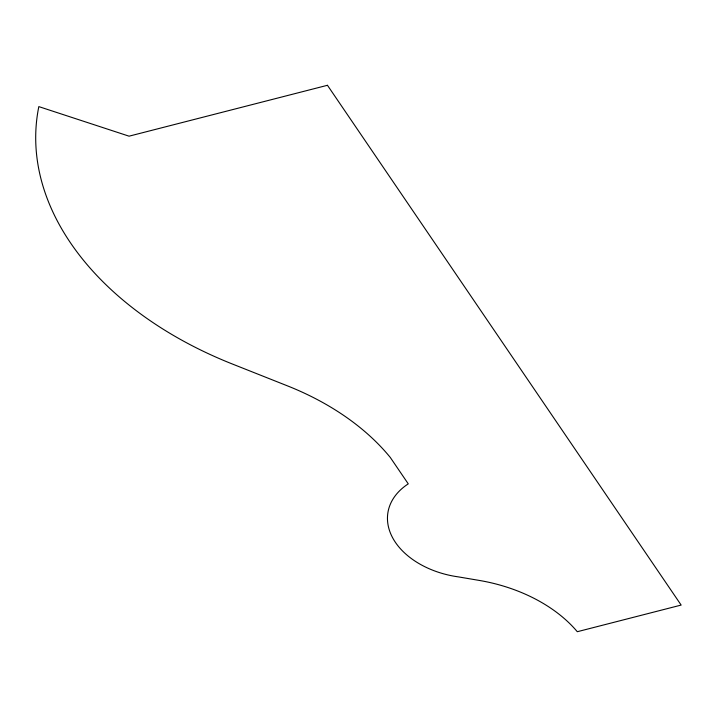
<?xml version="1.0" encoding="UTF-8"?>
<svg xmlns="http://www.w3.org/2000/svg" width="717" height="717" viewBox="0 0 717 717"><rect width="100%" height="100%" fill="white"/><g stroke="black" fill="none" stroke-linecap="round" stroke-linejoin="round"><path stroke-width="1.08" d="M327.454 85.287L129.06 136.176L38.826 106.609A339.464 229.772 8.7 0 0 232.263 363.967L287.49 385.88A234.889 158.995 8.7 0 1 390.29 457.455L408.26 483.858A77.732 52.619 8.7 0 0 392.62 537.759A77.732 52.619 8.7 0 0 458.235 576.862L479.225 580.42A136.284 92.251 8.7 0 1 577.302 631.713L681.15 605.076L327.454 85.287"/></g></svg>
